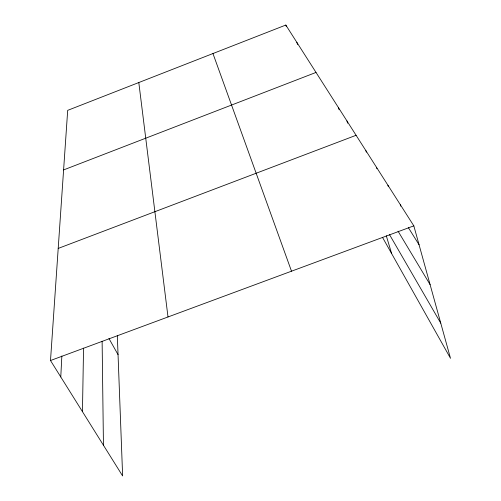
<?xml version="1.0" encoding="UTF-8"?>
<svg xmlns="http://www.w3.org/2000/svg" width="501" height="501" viewBox="0 0 501 501"><rect width="100%" height="100%" fill="white"/><g stroke="black" fill="none" stroke-linecap="round" stroke-linejoin="round"><path stroke-width="0.75" d="M82.458 411.659L83.542 348.139M60.778 376.965L61.848 355.992M117.328 335.695L122.632 475.95L50.501 360.52L67.691 110.352L285.814 25.05L413.826 225.857L450.499 358.309L382.545 237.424M63.596 169.92L316.018 72.432M58.204 248.421L356.092 135.289M50.501 360.52L413.826 225.857M408.409 227.704L419.068 244.77M398.038 231.168L430.102 284.637M389.471 234.549L440.767 323.164M108.968 338.532L118.042 354.645M212.956 53.538L291.507 271.191M285.814 25.05L286.29 26.515M296.855 42.366L297.556 44.539M338.444 107.602L339.108 109.763M346.961 120.96L347.631 123.177M386.284 235.739L391.669 253.663M365.905 150.682L366.35 152.166M376.489 167.284L376.915 168.737M387.924 185.226L388.356 186.723M400.33 204.684L400.744 206.155M138.802 82.54L168.004 316.97M102.116 341.269L103.45 445.251"/></g></svg>
